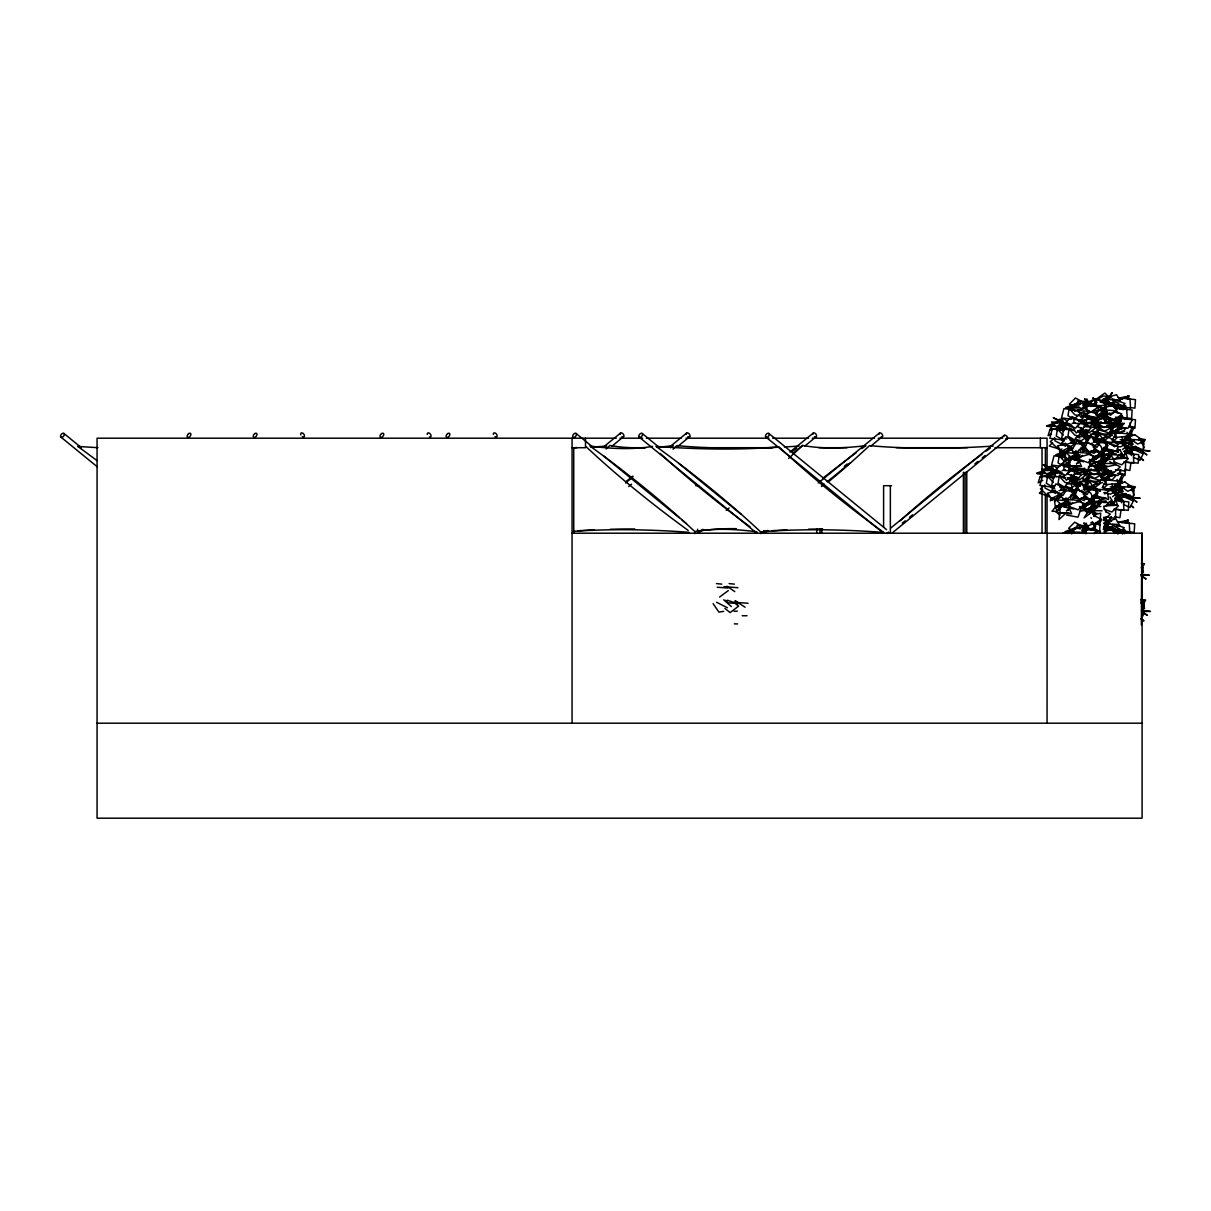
<?xml version="1.0" encoding="UTF-8"?>
<svg xmlns="http://www.w3.org/2000/svg" width="1211" height="1211" viewBox="0 0 1211 1211"><rect width="100%" height="100%" fill="white"/><g stroke="black" fill="none" stroke-linecap="round" stroke-linejoin="round"><path stroke-width="1.5" d="M1141.367 625.043L1141.519 590.801A324.276 1.15 90 0 1 1142.064 533.203L572.061 533.203M1115.664 508.605L1115.513 518.338L1105.507 516.84M1125.579 461.391L1125.428 471.109L1115.407 469.626M1054.902 498.402L1054.826 501.43L1060.669 495.435M1062.562 452.218L1055.81 454.746L1061.29 455.518L1064.681 454.261L1064.817 451.188M1122.446 534.006L1122.521 531.008L1112.349 524.514L1112.273 527.512L1120.992 533.082M1104.19 519.231L1103.554 517.43M1105.431 533.022L1105.613 528.39M1076.67 466.659L1076.503 470.428L1087.387 471.215M1086.585 419.445L1086.418 423.214L1097.287 424.001M1099.543 533.324L1100.617 513.752M1125.458 468.687L1125.019 475.469L1121.568 475.06M1059.595 513.131L1058.974 519.564L1066.815 512.298M1069.51 465.917L1068.889 472.351L1076.715 465.069M1063.243 457.501L1063.727 452.642M1073.143 410.287L1073.642 405.428L1083.815 402.415L1083.164 408.909L1074.687 411.407M1072.537 532.84L1072.87 529.601L1083.043 526.603L1082.392 533.082M1070.675 499.008L1071.311 494.376M1080.59 451.794L1081.226 447.147M1089.022 474.334L1088.114 480.525L1099.739 484.006L1100.193 480.903M1098.937 427.12L1098.014 433.311L1109.639 436.777L1110.563 430.586M1122.43 487.216L1121.522 493.407L1133.148 496.888L1134.056 490.697L1130.741 489.698M1132.346 440.002L1131.437 446.193L1143.063 449.675L1143.971 443.483L1140.656 442.484M1142.291 573.847L1143.199 567.656M1143.441 610.117L1144.35 603.926L1141.034 602.927M1105.794 480.328L1106.354 476.967M1115.694 433.114L1116.254 429.754M1070.66 481.221L1071.205 478.088L1067.754 477.755M1080.575 434.007L1081.12 430.874L1077.654 430.541M1094.305 498.962L1094.82 496.132M1104.22 451.748L1104.72 448.918M1086.267 409.015L1087.115 405.337L1098.982 406.518L1096.863 415.691M1075.943 458.061L1076.791 454.397M1085.495 533.188L1086.343 529.51L1094.82 530.357M1125.064 409.485L1125.852 406.094L1119.176 409M1128.395 399.146L1129.182 395.74L1120.841 399.373M1124.292 533.657L1125.08 530.267L1118.404 533.173M1127.623 523.319L1128.41 519.928L1121.734 522.819M1094.502 403.46L1094.033 405.14L1104.265 408.924M1093.73 527.648L1093.261 529.313L1100.088 531.841M1094.532 439.169L1095.516 435.612M1084.617 486.398L1085.616 482.826M1062.047 421.912L1061.275 424.652L1056.007 428.77M1052.132 469.126L1051.36 471.881L1046.092 475.984M1050.073 429.209L1048.075 435.642L1051.178 433.932M1040.158 476.423L1038.175 482.856L1042.822 480.298M1057.385 430.526L1059.383 424.092M1047.47 477.74L1048.469 474.53M1115.679 426.393L1117.647 420.202L1120.977 421.201M1105.779 473.622L1107.232 468.975M1131.346 430.995L1129.394 437.186L1126.048 436.187M1119.479 484.4L1121.431 478.209M1104.659 449.402L1106.445 443.741M1094.744 496.616L1096.545 490.955M1099.421 426.62L1098.362 429.723L1110.048 433.205L1112.152 426.999L1107.142 425.515M1098.998 428.558L1097.408 433.205L1092.398 431.706M1089.506 473.834L1088.447 476.937L1100.133 480.419M1089.083 475.772L1087.493 480.419L1082.498 478.92M1101.193 477.316L1102.252 474.212M1078.153 463.238L1079.243 460.165M1068.238 510.452L1069.328 507.379M1091.217 460.74L1087.932 469.959L1076.518 467.84M1081.302 507.954L1078.017 517.173L1066.603 515.053M1064.075 429.829L1066.301 423.714L1069.949 424.122M1054.16 477.058L1056.386 470.928M1108.201 456.698L1109.67 452.975L1108.004 456.668M1098.286 503.912L1099.77 500.204L1098.089 503.882M1109.67 452.99L1108.065 456.941L1109.533 457.289M1099.77 500.204L1098.165 504.154L1099.618 504.503M1098.574 468.46L1099.225 466.946M1130.514 451.96L1132.134 448.736L1143.199 453.853L1139.975 460.301L1133.647 457.38M1141.156 619.124L1143.578 614.295M1112.531 428.755L1115.392 423.108L1104.932 421.7M1102.631 475.968L1105.476 470.322L1100.254 469.611M1107.687 474.061L1109.155 471.246M1127.956 435.551L1132.33 427.089L1128.879 426.62M1129.969 435.551L1134.344 427.089L1129.167 426.393M1120.962 469.823L1118.041 475.469L1109.412 474.303M1118.041 482.78L1122.415 474.303L1118.964 473.834M1120.054 482.78L1124.429 474.303L1117.541 473.365M1077.578 489.622L1072.568 498.796L1077.336 497.6M1097.378 424.698L1098.831 422.109M1087.478 471.912L1088.916 469.323M1142.836 443.816L1145.334 439.578L1138.976 438.639M1132.936 491.03L1135.418 486.792L1127.471 485.626M1142.064 567.989L1144.546 563.751L1141.367 563.282M1143.229 604.259L1145.712 600.02L1140.944 599.324M1104.462 475.893L1106.006 473.319M1112.092 440.274L1115.755 434.128L1110.517 432.539M1102.177 487.488L1105.855 481.342L1100.617 479.753M1085.268 409.333L1087.539 405.549L1084.223 406.018M1084.496 533.521L1086.767 529.722L1081.786 530.448M1104.826 403.324L1112.107 392.803L1106.264 402.022M1107.338 522.925L1111.335 516.976L1104.402 527.754M1099.815 442.696L1096.954 447.328L1086.1 441.833L1089.915 435.657L1099.225 440.365M1089.9 489.91L1087.039 494.542L1076.201 489.047L1080.015 482.871L1089.31 487.579M1075.716 443.695L1072.779 448.327L1061.941 442.832L1065.862 436.656L1073.612 440.577M1065.816 490.909L1062.864 495.541L1052.026 490.046L1055.962 483.87L1063.697 487.791M1103.266 462.375L1101.389 465.312L1093.972 470.685L1097.726 464.797L1102.177 461.573M1093.351 509.589L1091.474 512.525L1084.072 517.899L1087.826 512.011L1092.261 508.787M1112.107 392.803L1105.613 402.552M1111.335 516.976L1103.932 528.026M1088.038 406.185L1089.718 403.596M1106.158 408.379L1102.797 413.511L1095.819 419.945L1099.179 414.828L1103.827 410.529M1078.153 452.127L1075.64 455.972L1068.662 462.42L1072.007 457.289L1077.835 451.915M1068.238 499.341L1065.725 503.186L1058.747 509.634L1062.108 504.503L1067.92 499.129M1106.127 403.112L1107.808 400.553M1099.709 434.749L1095.698 439.457M1089.794 481.963L1085.783 486.671M1112.758 453.035L1109.397 458.152L1102.404 464.585M1095.864 506.682L1092.489 511.799L1101.162 502.807M1105.355 527.285L1108.716 522.168M1103.554 417.432L1105.537 414.45M611.949 446.238L623.801 436.414A2.377 1.453 50.8 0 0 622.651 433.508L622.166 433.175A2.377 1.453 50.8 0 0 620.471 433.144L620.259 433.462A2.377 1.453 50.8 0 0 620.183 434.371M678.099 446.163L689.892 436.414A2.377 1.453 50.8 0 0 688.756 433.508L688.272 433.175A2.377 1.453 50.8 0 0 686.576 433.144L686.349 433.462A2.377 1.453 50.8 0 0 686.274 434.371M804.649 446.238L816.486 436.414A2.377 1.453 50.8 0 0 815.336 433.508L814.867 433.175A2.377 1.453 50.8 0 0 813.171 433.144L812.944 433.462A2.377 1.453 50.8 0 0 812.869 434.371M870.8 446.163L882.592 436.414A2.377 1.453 50.8 0 0 881.441 433.508L880.972 433.175A2.377 1.453 50.8 0 0 879.277 433.144L879.05 433.462A2.377 1.453 50.8 0 0 878.974 434.371M892.522 532.704L1007.476 438.685A2.377 1.453 50.8 0 0 1006.326 435.778L1005.841 435.445A2.377 1.453 50.8 0 0 1004.161 435.415L1003.934 435.733A2.377 1.453 50.8 0 0 1003.858 436.641M1101.435 471.109L1100.769 470.383M1091.52 518.338L1090.854 517.597M1105.81 529.646L1106.627 528.496M1104.054 527.496L1106.233 524.454M1069.828 456.184L1065.619 461.497L1064.439 453.958M1059.913 503.398L1055.704 508.711L1054.524 501.172M1066.437 458.409L1061.926 464.085L1069.101 464.131M1074.278 459.892L1076.534 457.062L1069.358 457.016M1056.522 505.638L1052.011 511.314L1057.4 511.345M1064.378 507.106L1066.619 504.276L1059.443 504.23M1083.482 415.842L1084.768 414.253L1096.258 418.279L1094.956 419.884L1085.117 416.417M1104.81 465.1L1103.206 467.068L1104.901 468.748M1094.895 512.314L1093.291 514.281L1095.001 515.962M1086.07 432.312L1083.921 434.9L1087.296 433.281M1076.155 479.526L1074.006 482.114L1077.381 480.495M1101.768 476.65L1104.614 473.38L1116.042 475.408L1112.258 479.783L1100.814 477.74M1079.289 423.805L1077.109 426.272L1087.523 431.767L1090.793 428.058M1069.374 471.018L1067.194 473.486L1077.623 478.981L1080.878 475.272M1113.212 489.395L1116.466 485.687M1071.614 477.543L1074.006 474.818M1082.876 429.133L1080.575 431.721L1083.784 433.371M1074.127 475.06L1070.66 478.935L1075.489 481.403M1111.108 426.999L1122.309 415.857L1111.108 426.999L1121.447 423.593L1120.796 425.106L1110.502 428.558M1116.194 429.966L1122.309 423.169L1118.48 426.423M1114.347 432.948L1116.784 430.238M1118.222 429.966L1124.323 423.169L1119.236 427.513M1102.419 472.865L1106.082 468.778M1106.294 477.179L1111.168 471.745M1104.432 480.161L1106.869 477.452M1108.307 477.179L1113.197 471.745M1106.96 528.45L1108.807 526.528M1052.601 442.545L1049.226 446.026L1057.839 448.57M1064.741 454.216L1070.585 448.206M1042.701 489.759L1039.31 493.24L1047.924 495.783M1097.499 458.258L1102.146 453.504M1087.584 505.487L1093.397 499.537M1061.911 448.918L1059.489 451.385L1062.365 452.959M1111.214 454.473L1105.931 459.756L1127.486 458L1125.125 451.536M1115.694 458.636L1120.977 453.353M1101.299 501.687L1096.016 506.97L1100.905 506.41M1111.062 500.567L1105.794 505.85L1117.571 505.214L1115.21 498.75M1101.193 460.013L1106.021 455.26M1091.278 507.242L1096.122 502.474M1070.63 417.75L1065.544 422.684L1075.444 428.179L1079.243 424.471M1080.727 420.217L1084.526 416.508L1092.776 421.08M1069.343 471.685L1065.529 475.393L1055.629 469.898L1061.986 463.722L1068.586 467.385M1104.371 530.388L1107.081 527.814M1109.639 412.951L1105.658 416.675L1115.149 420.141L1121.78 413.935L1113.863 411.044M1082.467 455.412L1078.501 459.151L1087.993 462.617L1094.608 456.411L1086.706 453.519M1072.552 502.641L1068.586 506.365L1078.078 509.831L1084.693 503.625L1076.791 500.733M1119.797 408.531L1125.095 403.566L1118.767 401.25M1100.875 440.486L1104.856 436.762M1090.96 487.7L1094.941 483.976M1103.1 488.699L1107.081 484.975L1103.917 483.825M1117.692 533.945L1124.323 527.739L1116.421 524.847M1075.05 459.514L1077.623 457.137M1076.412 463.662L1078.986 461.285M1118.147 444.059L1120.72 441.682L1117.465 442M1065.15 506.728L1067.708 504.351M1066.497 510.875L1070.357 507.303M1108.232 491.288L1110.805 488.896L1107.55 489.214M1062.622 451.325L1060.185 453.565L1063.152 451.809M1052.707 498.538L1050.27 500.794L1053.237 499.023M1095.561 437.565L1099.058 434.34M1108.095 457.334L1110.426 455.185M1085.646 484.778L1089.143 481.554M1105.416 413.995L1107.641 411.982M1106.854 465.857L1104.023 468.369L1113.212 473.183L1120.281 466.901L1114.165 463.692M1096.939 513.086L1094.108 515.598L1101.768 519.595M1103.312 520.397L1110.381 514.115L1105.779 511.708M1054.145 438.321L1050.331 441.637L1059.201 449.841M1044.23 485.535L1040.416 488.85L1049.286 497.055M1112.379 433.22L1114.922 431.055M1114.392 433.22L1116.951 431.055M1102.464 473.138L1106.294 469.868M1108.58 473.637L1111.123 471.473M1102.464 480.434L1105.007 478.269M1104.493 480.434L1107.036 478.269M1057.415 427.483L1059.67 425.591M1069.585 448.358L1065.862 451.461L1070.176 449.039M1059.686 495.571L1055.962 498.675L1060.261 496.253M792.539 453.731L802.651 445.421A212.273 75.521 -22.1 0 0 865.941 445.633A771.876 274.625 -22.1 0 0 861.763 448.675M603.033 447.389L620.471 433.144M625.557 482.992L632.823 477.058M669.138 447.389L686.576 433.144M628.706 486.519L631.612 484.143M789.92 452.127L813.171 433.144M698.58 532.87L702.94 529.313M726.191 510.331L729.098 507.954M818.242 482.992L879.277 433.144M844.249 466.296L847.155 463.919M764.731 532.81L767.638 530.433M821.391 486.519L824.297 484.143M827.204 481.766L850.455 462.784M890.827 527.981L1004.161 435.415M902.301 523.167L905.207 520.791M909.567 517.233L912.473 514.857M974.946 463.828L977.852 461.452M982.212 457.879L985.118 455.518M1104.493 449.039L1099.376 453.126L1095.138 449.917M1082.831 407.653L1086.328 404.898L1082.846 404.898M1071.629 531.811L1075.126 529.056M1082.059 531.841L1085.556 529.071L1082.074 529.071M1057.551 423.275L1060.185 421.216M1047.636 470.504L1050.27 468.445M1100.148 441.652L1093.109 447.026L1099.649 452.127L1108.095 445.693L1104.175 442.62M1090.248 488.866L1083.209 494.239L1089.733 499.356L1098.18 492.907L1091.656 487.791M1076.049 442.651L1068.98 448.025L1075.383 453.126L1083.875 446.692L1078.744 442.605M1066.134 489.865L1059.08 495.238L1065.483 500.355L1073.96 493.906L1068.829 489.819M719.576 597.023L728.356 590.574M1120.917 442.197L1125.307 438.972M1122.506 449.463L1131.286 443.014L1129.015 440.456M1111.002 489.411L1115.392 486.186M1112.591 496.677L1121.371 490.228L1119.115 487.67M1108.171 453.943L1113.287 450.235L1103.615 450.901L1098.483 454.609L1104.947 454.17M1099.543 500.234L1103.372 497.449M1078.229 411.952L1083.966 407.804L1089.476 411.286L1080.863 417.492M1074.066 404.913L1079.849 400.796L1080.515 404.459M1070.403 531.16L1079.077 524.968L1079.743 528.632M1104.25 411.013L1098.377 415.131L1096.106 412.936M1069.949 449.009L1065.529 452.112L1071.205 457.607L1077.079 453.474M1060.034 496.222L1055.629 499.326L1061.29 504.82L1068.647 499.659M1096.031 399.252L1104.856 393.075L1108.262 396.375M1104.644 402.688L1107.581 400.629M1100.95 433.795L1093.594 438.942L1090.188 435.642M1099.3 454.292L1105.189 450.174M1106.43 458.757L1109.382 456.698M1083.678 486.156L1088.083 483.068M1098.907 484.506L1094.653 487.488L1100.375 491.197M1095.274 497.388L1089.385 501.505L1093.927 505.895M1104.689 493.967L1108.943 490.985L1103.221 487.276M1096.53 505.971L1099.467 503.912M1095.259 523.424L1101.147 519.307M1058.641 429.284L1063.122 426.181L1066.104 429.663M1047.243 477.528L1053.222 473.395L1056.189 476.877M1085.692 441.061L1089.991 438.291M1075.792 488.275L1080.076 485.505M1105.401 468.506L1104.583 469.005L1103.478 467.083M1095.486 515.719L1094.668 516.234L1093.563 514.297M1093.2 457.849L1100.905 453.126M1101.51 462.738L1096.894 465.569L1092.7 460.15M1083.285 505.063L1090.99 500.34M1096.227 507.121L1086.978 512.783L1082.801 507.364M1103.978 461.073L1101.208 462.753L1092.246 460.725L1099.149 456.517L1108.126 458.545M1061.805 427.998L1065.907 425.576M1051.905 475.212L1056.007 472.79M1099.997 406.396L1093.366 410.181L1102.434 410.968L1106.415 408.697M1072.825 448.857L1066.21 452.642L1075.277 453.429M1061.593 496.843L1056.295 499.871L1065.362 500.643M1093.911 533.597L1099.21 530.569M1108.413 399.055L1105.764 400.569L1096.697 399.781L1103.327 396.012L1110.578 396.633M1100.315 433.25L1097.666 434.764L1090.4 434.128M1102.615 453.308L1099.966 454.806L1109.034 455.608L1113.015 453.338M1090.4 480.464L1087.75 481.978L1080.5 481.342M1092.7 500.521L1090.051 502.035L1099.119 502.822L1101.783 501.309M1101.223 520.942L1095.925 523.954L1099.558 524.272M1104.992 524.741L1108.973 522.486M1094.729 412.633L1102.6 408.349M1088.099 413.39L1093.049 410.817L1100.572 418.552L1095.622 421.125L1093.109 418.552M1069.676 447.131L1060.155 451.975L1062.41 451.097M1059.776 494.345L1050.24 499.204L1052.51 498.326M1091.247 487.791L1094.335 486.232M1078.804 457.38L1073.945 459.817L1083.739 461.754M1080.636 409.621L1087.327 406.381M1101.177 421.716L1095.001 424.713L1104.311 431.192L1110.472 428.21L1107.369 426.045M1091.262 468.945L1085.086 471.927L1094.396 478.406L1100.572 475.423L1097.469 473.259M1083.209 532.189L1086.555 530.569M1141.186 603.033L1144.274 601.534L1141.171 599.369M1104.583 451.476L1101.45 452.929L1106.415 454.973L1115.8 450.598M1094.668 498.69L1091.535 500.158L1096.5 502.187L1105.885 497.812M1131.165 450.643L1137.265 447.888L1129.772 447.919M1106.884 422.821L1115.921 418.794L1112.833 423.956L1109.821 425.303M1099.982 468.687L1104.508 466.674M1118.041 533.445L1124.338 530.69L1116.875 532.235M1122.143 398.934L1128.44 396.179L1120.977 397.692M1122.945 522.41L1127.668 520.352L1120.205 521.865M1127.441 452.959L1132.452 450.78M1104.493 480.056L1109.503 477.876M1100.769 451.93L1103.857 450.598M1115.467 423.911L1119.736 422.124M1105.552 471.124L1108.398 469.929M1096.984 402.461L1090.369 405.231L1098.044 406.76M1094.562 527.33L1089.597 529.404L1097.257 530.933M1077.094 466.538L1072.734 468.339L1081.347 474.818M1088.28 467.143L1092.64 465.357L1099.815 470.746M1099.8 472.426L1093.987 474.818L1086.812 469.414M1106.93 411.74L1103.584 413.087L1105.371 415.661M1060.23 425.273L1057.521 426.333L1046.879 426.333L1054.917 425.273M1050.331 472.487L1047.606 473.546L1036.979 473.546L1045.017 472.487M1080.076 430.495L1083.27 429.254M1076.276 406.412L1071.205 408.304L1065.71 407.517L1075.868 403.732L1079.516 404.262M1073.809 531.22L1070.433 532.477L1064.938 531.705L1075.08 527.92L1080.575 528.692M1092.171 501.521L1082.71 504.76L1094.472 500.552M1050.421 426.242L1053.691 425.122M1059.701 426.181L1064.62 424.501M1070.691 442.984L1073.975 441.864M1040.506 473.456L1043.791 472.335M1049.801 473.395L1054.705 471.715L1050.331 470.095M1060.791 490.198L1064.06 489.077M1105.068 398.252L1111.501 397.163M1120.992 442.787L1128.788 440.138M1108.337 453.292L1111.592 452.187M1111.077 490.001L1118.873 487.352M1104.296 522.425L1110.729 521.335M1054.66 425.046L1049.861 426.65L1046.682 425.863L1057.854 422.094L1061.033 422.896M1047.954 469.323L1036.783 473.077L1039.961 473.864L1044.745 472.26M1087.66 402.824L1092.822 401.098M1112.561 418.582L1109.14 419.733L1108.489 421.246L1118.782 417.795L1126.73 418.93M1109.14 427.044L1119.433 423.593L1118.782 425.106L1111.91 427.407M1100.284 467.885L1103.721 466.735M1099.225 474.258L1109.518 470.807L1108.867 472.32L1102.01 474.621M1102.964 473.683L1111.547 470.807M1110.896 472.32L1100.587 475.772L1102.101 476.12L1101.011 475.09M1110.184 432.206L1124.186 427.831L1113.03 431.54M1101.859 478.89L1114.271 475.045L1111.077 476.105M1103.115 478.754L1106.309 477.694M1104.371 453.338L1092.625 457.546L1098.574 455.608M1106.097 434.598L1117.874 431.752M1094.502 482.356L1104.553 479.117L1102.086 477.815M1065.377 503.337L1067.92 502.535M1082.816 446.662L1086.01 445.663M1072.916 493.876L1076.095 492.877M1104.689 407.577L1113.242 405.079L1117.193 411.558L1106.945 414.571L1102.994 408.077M1079.243 449.553L1082.664 448.539M1103.917 531.75L1110.759 529.752M1111.986 403.672L1120.523 401.174L1116.572 394.695L1106.324 397.692L1110.275 404.171M1111.986 423.789L1120.523 421.292L1118.162 417.401M1102.51 482.599L1092.261 485.581L1088.311 479.102M1104.81 498.448L1099.679 499.946L1101.268 502.535M1103.63 506.425L1113.893 503.443L1109.927 496.949M1109.503 528.344L1119.751 525.362L1115.8 518.883L1105.552 521.865L1108.716 527.042M1103.191 529.268L1111.698 526.982L1106.127 526.997M1087.251 450.386L1082.483 451.582L1087.493 442.409L1082.649 443.256L1088.447 451.718L1096.333 450.325L1091.505 443.256M1072.144 423.335L1075.444 422.548M1078.759 421.761L1086.131 420.626M1086.434 422.942L1098.771 420.626L1093.805 421.806M1062.229 470.549L1065.544 469.762M1068.844 468.975L1072.159 468.188M1076.518 470.156L1084.799 468.188M1082.77 403.248L1089.703 402.113M1104.235 420.05L1110.881 418.476M1112.909 425.788L1117.889 424.607M1108.943 457.864L1101.98 459.499L1105.431 467.158L1115.876 464.706L1113.121 458.575M1094.32 467.279L1097.65 466.492M1104.659 472.608L1107.974 471.821M1099.028 505.078L1092.065 506.713L1095.516 514.372L1100.738 513.146M1081.998 527.436L1087.024 526.255M1068.935 443.483L1080.757 440.728L1079.561 440.774M1093.109 442.484L1104.901 439.729L1103.554 439.775M1061.214 489.955L1064.59 489.168M1059.035 490.697L1070.842 487.942L1069.646 487.988M1083.194 489.698L1094.986 486.943L1093.639 486.989M1083.966 426.923L1087.342 426.136M1090.733 425.349L1095.804 424.168M1124.141 438.231L1130.166 437.095L1126.775 437.882M1074.051 474.137L1085.889 471.382M1114.226 485.46L1120.251 484.309L1116.875 485.096M1117.647 408.046L1125.11 406.518M1112.879 431.888L1118.843 430.677M1104.462 478.799L1108.943 477.891M1100.451 418.945L1105.537 417.946L1111.653 420.974M1090.536 466.159L1095.622 465.175M1068.208 443.877L1057.491 445.845L1062.335 452.672L1067.693 451.688M1054.72 491.742L1047.576 493.074L1052.42 499.886L1057.778 498.902M1079.046 489.35L1072.734 490.47L1078.532 498.932L1086.418 497.539L1081.59 490.47M723.678 611.328L718.94 612.16L713.143 603.699M1099.316 466.25L1100.193 465.085M1089.4 513.479L1090.278 512.298M1056.915 429.088L1065.725 427.71M1100.708 459.514L1107.202 458.939M1047.015 476.301L1050.527 475.756M1090.793 506.743L1097.287 506.153M1091.293 405.397L1094.926 404.883M1102.388 413.193L1107.49 412.467M1071.826 456.138L1080.318 454.942M1123.657 451.431L1130.544 450.462L1131.377 455.503M1061.926 503.352L1070.403 502.156M1115.467 498.402L1120.629 497.676L1121.462 502.716M1104.947 526.982L1108.337 526.513M1126.291 449.13L1134.495 447.994L1128.607 443.771M1089.688 463.964L1094.608 463.283M1116.391 496.343L1124.58 495.223L1118.692 491M1079.788 511.178L1086.343 510.27M1055.311 422.533L1060.881 421.852M1045.411 469.747L1050.966 469.066M1112.833 454.292L1116.088 453.913M1102.918 501.505L1106.173 501.127M1121.28 431.419L1124.686 431.101M1107.959 478.966L1104.553 479.284L1106.869 484.567L1118.797 483.431L1117.057 479.48M1097.62 463.964L1104.462 463.374M1087.705 511.178L1094.562 510.588M1077.896 436.641L1083.134 436.278L1088.326 440.804M1067.996 483.855L1073.218 483.492L1078.411 488.018M1100.148 497.676L1093.7 498.115L1088.583 501.823L1095.032 501.384M734.108 611.343L737.332 611.131M606.787 446.102L596.418 446.753A803.937 286.038 -22.1 0 1 590.877 447.041M1070.161 462.39L1066.558 462.466L1068.405 465.993L1079.183 465.766M1060.246 509.604L1056.643 509.68L1058.49 513.207L1069.268 512.995M1080 433.629L1083.451 433.583M1070.085 480.843L1073.536 480.797M1108.761 402.809L1112.47 402.794L1102.252 405.564L1096.697 405.579M1119.857 495.132L1127.35 495.102L1121.265 497.872L1117.511 497.888M1079.107 406.911L1070.024 406.926L1070.1 407.986L1080.999 407.971M1106.158 409.56L1099.649 409.575L1114.847 410.635M1087.675 453.096L1072.492 452.051M1065.559 454.125L1060.109 454.14L1060.185 455.2L1065.635 455.2M1065.831 499.25L1062.577 499.265L1077.775 500.31M1072.885 531.084L1069.237 531.099L1069.313 532.174L1080.227 532.144M1089.915 404.096L1084.98 404.096L1094.017 404.989M1091.489 419.294L1094.744 419.294M1108.413 420.353L1118.177 420.353M1101.389 433.371L1094.88 433.371L1110.063 434.446M616.248 438.2L97.062 438.2L97.062 818.197L1142.094 818.197L1142.094 533.203M620.017 438.2L642.632 438.2M646.402 438.2L681.384 438.2M685.986 438.2L768.924 438.2M772.694 438.2L808.509 438.2M812.278 438.2L874.478 438.2M878.247 438.2L1002.647 438.2M1006.417 438.2L1047.061 438.2L1047.061 470.352M1115.725 442.832L1117.556 442.832L1103.751 441.758M572.061 447.707L585.503 447.707L585.503 438.2M625.103 447.707L645.781 447.707M703.455 447.707L772.497 447.707M818.818 447.707L847.11 447.707M896.14 447.707L967.559 447.707M994.927 447.707L1047.061 447.707M1116.012 454.216L1106.248 454.216L1121.447 455.291M1100.133 467.582L1103.388 467.582M1086.721 470.897L1070.781 469.823M1091.474 480.585L1084.965 480.585L1100.163 481.66M695.825 485.702L698.626 485.702M891.523 485.702L883.606 485.702L883.606 527.163M1105.81 490.046L1107.641 490.046L1093.836 488.972M1106.097 501.43L1096.349 501.43L1101.783 502.504M1103.403 502.504L1111.531 502.504M1087.221 503.17L1092.534 503.17M1103.842 523.349L1110.351 523.349M1117.405 524.424L1104.023 523.712M1089.128 528.284L1084.208 528.284L1089.628 528.813M1141.943 575.164L1149.3 575.164L1142.124 574.317M737.938 587.713L723.966 586.639M748.05 603.275L734.244 602.215M1143.093 611.434L1150.45 611.434L1141.473 610.374M742.176 615.733L747.051 615.733M97.062 723.194L1142.094 723.194M1075.898 404.883L1079.364 404.883M1060.745 423.26L1064.363 423.275M1058.142 426.015L1061.759 426.03M1056.28 470.489L1045.396 470.458L1045.381 447.707M1050.043 473.229L1053.661 473.244M764.792 531.145L768.818 531.16M1102.116 449.281L1105.704 449.296M1092.201 496.495L1095.788 496.525M1113.651 424.561L1115.876 424.607M1103.751 471.775L1105.961 471.821M1106.672 461.058L1098.544 460.891L1103.842 463.404L1113.605 463.616L1109.624 461.724M1096.757 508.272L1088.628 508.105L1093.942 510.618L1102.055 510.8M734.335 623.847L737.59 623.922M1058.535 422.215L1051.526 421.958L1053.525 424.471M1059.776 425.909L1065.014 426.105M1048.62 469.429L1041.627 469.172L1043.61 471.685M1049.861 473.123L1055.114 473.319M1097.953 439.411L1103.07 439.76M1088.038 486.625L1094.865 487.094M1083.557 405.095L1088.992 405.488L1088.628 401.719L1077.775 400.932L1078.123 404.701M1092.019 419.839L1097.469 420.232M1084.829 420.232L1073.945 419.445L1073.779 423.214L1084.647 424.001M1113.045 423.956L1116.678 424.213M1125.958 436.444L1129.545 436.702L1130.938 440.471L1120.175 439.684M1069.48 467.052L1064.045 466.659L1063.863 470.428L1074.747 471.215M1103.145 471.17L1106.763 471.427M1110.26 486.898L1121.023 487.685L1119.63 483.916M1077.003 525.105L1087.856 525.907M1082.785 529.268L1088.205 529.661M717.245 587.244L728.008 588.031M1114.529 451.491L1107.217 450.961L1105.325 446.677M1076.609 459.332L1067.466 458.651L1070.63 465.796L1081.59 466.598L1079.062 460.891M1066.694 506.546L1057.566 505.88L1060.715 513.01L1071.674 513.827L1069.146 508.12M1089.885 411.407L1082.725 410.847L1088.477 416.675L1097.454 417.371M1086.297 431.51L1082.725 431.237L1088.477 437.065L1093.866 437.489M1076.397 478.739L1072.81 478.451L1078.577 484.294L1083.951 484.703M1104.371 520.336L1111.622 520.972M1113.726 404.837L1125.519 405.912L1112.773 404.974M1079.516 442.757L1086.343 443.377M1069.601 489.971L1076.428 490.591M1112.954 529.01L1124.747 530.085L1118.737 529.767M1112.001 529.146L1115.376 529.449M1069.01 409.318L1074.202 409.818M1077.654 410.151L1081.12 410.484M1069.01 429.723L1074.202 430.208M1059.065 429.875L1062.516 430.208M1138.446 439.805L1142.2 440.153L1126.881 439.093M1059.11 456.547L1064.287 457.031M1059.11 476.937L1064.287 477.422M1049.15 477.104L1052.601 477.422M1128.531 487.019L1132.3 487.367L1116.966 486.307M1114.907 408.001L1126.684 409.167L1127.229 418.355L1115.437 417.174M1086.055 422.609L1089.582 422.972M1093.109 423.32L1096.636 423.683L1080.696 422.609M1091.293 450.749L1099.527 451.642L1099.739 455.306M1089.961 459.817L1093.321 460.15M1076.14 469.823L1079.667 470.186M1081.393 497.963L1087.932 498.69M1080.045 507.031L1085.101 507.53M1103.902 526.149L1108.61 526.618L1116.451 530.403L1108.61 529.616L1103.902 527.345M1114.135 532.174L1125.912 533.355M729.113 583.596L734.396 584.126M716.473 583.596L721.756 584.126M1118.237 397.632L1130.014 398.828L1130.544 408.001L1122.128 407.138M1124.974 418.416L1130.014 418.93M1111.819 431.994L1120.236 432.842M1114.014 441.334L1122.43 442.197L1122.128 436.687M1124.868 453.005L1133.284 453.868L1133.814 463.041L1123.717 462.012M1101.904 479.208L1110.32 480.071M1104.114 488.563L1112.531 489.411L1112.213 483.9M1114.968 500.219L1123.384 501.082L1123.899 510.255L1113.802 509.225M1117.465 521.805L1129.242 523.001L1129.772 532.174L1123.036 531.493M1123.384 398.268L1135.479 399.66L1134.934 408.137L1129.742 407.532M1120.054 408.622L1132.149 410.014L1131.604 418.476L1121.25 417.295M1125.11 418.582L1135.479 419.778L1134.934 428.255L1131.483 427.846M1115.27 432.463L1127.365 433.856M1126.654 453.308L1138.749 454.7L1138.204 463.177L1131.286 462.375M1094.608 451.294L1103.251 452.278M1105.371 479.677L1117.465 481.085M1116.739 500.521L1128.834 501.929L1128.289 510.391L1121.386 509.589M1084.708 498.508L1093.336 499.492M1122.612 522.441L1134.707 523.848L1134.162 532.31L1123.793 531.114M1119.282 532.81L1124.459 533.4M1092.367 461.588L1098.771 462.39M1082.452 508.802L1088.871 509.619M1092.504 405.973L1101.253 407.123M1098.559 414.889L1105.567 415.812L1104.038 410.741M1091.732 530.146L1100.481 531.296M1074.036 409.923L1063.939 408.576L1061.517 417.871L1071.614 419.218M1074.036 430.329L1063.939 428.966L1061.517 438.261L1066.573 438.942M1062.35 430.329L1052.253 428.966L1049.831 438.261L1061.623 439.835M1069.934 439.381L1073.309 439.835M1064.136 457.152L1054.024 455.79L1051.602 465.085L1060.019 466.205M1065.816 477.77L1054.024 476.18L1051.602 485.475L1054.978 485.929M1052.45 477.543L1042.338 476.18L1039.916 485.475L1051.708 487.049M1060.019 486.595L1063.394 487.049M1063.152 532.749L1068.208 533.43M1104.901 421.534L1109.776 422.261L1112.879 429.905M1132.406 446.874L1138.764 447.813M1086.055 477.936L1089.325 478.406M1122.506 494.088L1130.453 495.269M1118.752 425.046L1121.946 425.53M1119.448 482.16L1122.642 482.629L1121.371 479.571M1130.347 439.608L1134.298 440.274L1123.384 443.983L1120.75 443.544M1120.432 486.822L1124.383 487.488L1113.469 491.197L1110.835 490.758M1121.749 442.303L1133.163 444.346L1130.726 439.971M1111.834 489.516L1123.248 491.56L1120.811 487.185M1102.298 449.326L1105.401 449.886M1092.383 496.54L1095.486 497.1M1122.915 444.997L1127.819 445.905L1124.535 455.124L1121.265 454.519M1113.015 492.211L1117.904 493.119L1114.62 502.338L1111.365 501.732M1127.532 462.148L1130.953 462.799L1129.833 470.489L1124.701 469.505M1117.617 509.362L1121.038 510.028L1119.918 517.718L1114.786 516.719M1117.026 441.743L1126.82 443.68L1120.326 446.92L1113.802 445.633M1107.126 488.956L1116.905 490.894L1110.426 494.133L1103.902 492.847M1073.824 508.968L1064.03 507.031L1068.904 504.593L1066.497 502.141M1100.178 402.082L1103.251 402.703M1074.369 430.162L1069.237 429.103L1074.929 435.233L1081.771 436.656M1064.393 430.51L1057.551 429.103L1063.243 435.233M1066.164 457.334L1059.322 455.926L1065.014 462.057M1064.454 477.376L1059.322 476.317L1065.014 482.462L1071.856 483.87M1054.478 477.74L1047.636 476.317L1053.328 482.462M1068.465 532.885L1071.886 533.597M1087.115 410.862L1094.956 413.102L1102.237 416.856L1095.97 415.055M1080.136 432.599L1086.191 435.006M1089.189 463.162L1092.322 464.07M1051.254 487.791L1054.705 488.805M1096.182 426.015L1099.512 426.999M1085.722 429.723L1089.067 430.707M1097.242 472.729L1100.572 473.728M1086.267 473.229L1089.612 474.212M1075.807 476.937L1079.152 477.936M1099.679 490.879L1096.5 489.895L1097.469 496.086L1108.58 499.568L1107.611 493.377L1104.432 492.377M1096.803 439.76L1106.915 443.196M1086.903 486.973L1096.999 490.41M727.296 600.202L737.408 603.653M1132.224 447.54L1143.199 451.309L1128.924 446.753M1122.309 494.754L1133.284 498.523L1119.009 493.967M1096.258 438.67L1084.768 434.643L1083.482 436.248L1088.401 437.973M1086.343 485.883L1074.868 481.857L1073.567 483.461L1078.486 485.187M1100.496 465.63L1105.249 467.37M1113.832 436.611L1116.996 437.761L1110.366 443.953L1105.628 442.227M1120.463 455.714L1128.364 458.606L1121.734 464.797L1113.832 461.906M1097.287 490.016L1100.451 491.182M1110.548 502.928L1118.464 505.82L1111.834 512.011L1103.917 509.12M1089.325 459.378L1094.426 461.255M1079.425 506.592L1084.511 508.469M1060.246 422.866L1063.167 423.956M1072.129 427.12L1063.773 423.986L1062.713 420.414M1062.214 474.334L1053.858 471.2L1052.813 467.628M1076.685 436.823L1079.879 438.049M1066.709 428.346L1060.382 425.561L1066.876 428.104M1050.482 472.774L1055.22 474.863M1114.165 407.123L1117.662 408.501M1115.134 411.937L1118.631 413.329M1113.393 531.296L1118.631 533.37M1086.237 442.076L1095.652 445.86M1076.322 489.289L1085.737 493.074M1062.123 443.075L1071.493 446.859M1052.223 490.288L1061.593 494.073M1060.382 425.561L1066.861 428.194M1124.656 450.87L1132.103 454.019M1114.741 498.084L1122.188 501.233M1071.674 475.242L1076.715 477.512M1122.234 495.95L1133.299 501.066L1130.06 507.515L1123.732 504.593M1075.444 455.094L1079.455 457.062M1065.529 502.308L1069.54 504.276M1100.209 467.446L1103.266 468.945M1067.285 422.927L1071.796 425.197M1057.37 470.14L1061.88 472.411M716.594 602.276L727.448 607.771M1084.042 407.441L1087.251 409.091M1060.7 439.199L1063.727 440.743M1074.127 454.655L1077.336 456.305M1050.8 486.413L1053.812 487.957M1083.255 531.629L1086.479 533.264M1112.001 430.601L1114.468 431.903L1116.784 437.353L1128.697 436.217L1126.957 432.266M1075.61 468.884L1078.592 470.443M1099.724 525.241L1095.304 522.895L1095.062 529.071L1099.482 531.432M1108.67 528.677L1116.633 532.946M1081.226 401.144L1075.459 397.995L1069.404 404.171L1072.28 405.746M1081.892 526.104L1074.687 522.168L1068.632 528.344L1071.508 529.918M1101.632 413.193L1111.607 418.688M1071.886 416.508L1080.136 421.08M1103.145 448.237L1108.898 451.461M1098.982 498.675L1094.683 496.253L1089.461 500.355L1085.223 497.131M1074.157 410.378L1069.298 407.532L1067.966 415.691L1074.429 419.49M1074.157 430.768L1069.298 427.922L1067.966 436.081L1074.429 439.881M1062.471 430.768L1057.612 427.922L1056.28 436.081L1064.363 440.834M1064.242 457.591L1059.398 454.746L1058.051 462.905L1064.53 466.704M1064.242 477.997L1059.398 475.136L1058.051 483.295L1064.53 487.094M1052.556 477.997L1047.712 475.136L1046.365 483.295L1054.463 488.048M1068.526 531.705L1071.765 533.612M1063.863 422.336L1053.282 417.689L1059.852 421.655M1053.948 469.55L1043.367 464.903L1049.937 468.869M1135.101 446.193L1146.908 454.912L1135.222 446.526M1125.201 493.407L1136.993 502.126L1125.307 493.74M1141.201 576.103L1146.136 579.085L1140.732 574.771M1142.351 612.372L1147.286 615.355L1141.882 611.04M1075.429 455.896L1078.184 457.622M1083.194 531.992L1085.949 533.718M735.047 600.717L745.083 607.195M1087.629 440.138L1084.768 438.291L1080.379 441.273L1084.662 444.043M1077.729 487.352L1074.868 485.505L1070.463 488.487L1074.747 491.257M814.473 436.626L814.579 436.702A2.377 1.453 50.8 0 0 816.275 436.732M886.815 532.84L887.194 533.097A2.377 1.453 50.8 0 1 887.633 533.536A2.377 1.453 -50.8 0 0 888.329 532.053M687.878 436.626L687.984 436.702A2.377 1.453 50.8 0 0 689.68 436.732M727.039 586.23L734.805 591.634M495.011 436.626L495.117 436.702A2.377 1.453 50.8 0 0 496.813 436.732L497.025 436.414A2.377 1.453 50.8 0 0 495.889 433.508L495.405 433.175A2.377 1.453 50.8 0 0 493.71 433.144L493.482 433.462A2.377 1.453 50.8 0 0 493.407 434.371M302.311 436.626L302.417 436.702A2.377 1.453 50.8 0 0 304.112 436.732L304.339 436.414A2.377 1.453 50.8 0 0 303.189 433.508L302.705 433.175A2.377 1.453 50.8 0 0 301.009 433.144L300.797 433.462A2.377 1.453 50.8 0 0 300.873 434.9M1094.729 449.871L1100.254 453.883M1090.581 459.68L1094.714 462.678M1084.829 497.085L1090.339 501.097M1080.666 506.894L1086.191 510.906M1096.666 401.78L1093.715 399.63L1086.797 402.612L1091.232 405.852M1095.894 525.968L1092.943 523.803L1086.025 526.785L1088.992 528.95M1127.229 447.116L1130.196 449.311M1132.785 454.382L1126.866 449.992L1122.794 443.816M1117.314 494.33L1120.281 496.525L1124.353 502.701M1122.869 501.596L1116.951 497.206L1113.893 492.574M1122.642 416.978L1125.549 419.142M1090.172 418.673L1081.59 412.255L1075.277 417.946L1079.561 421.156M1088.75 437.988L1081.59 432.645L1075.277 438.337L1079.561 441.546M1080.273 486.277L1071.69 479.859L1065.362 485.55L1073.945 491.969M1098.528 424.622L1089.915 418.128L1082.649 421.125L1091.262 427.604M1074.127 457.455L1077.094 459.726M1065.513 464.464L1069.964 467.87M1055.614 511.678L1060.049 515.084M735.97 604.092L738.589 606.136L730.142 612.584L724.92 608.482M1139.733 457.41L1143.547 460.513L1139.566 457.031M1131.089 505.653L1133.632 507.727L1130.983 505.411M1141.383 618.897L1143.926 620.955L1141.277 618.639M883.424 533.158L765.564 436.777A2.377 1.453 -50.8 0 1 766.714 433.871L767.199 433.538A2.377 1.453 -50.8 0 1 768.894 433.493L886.573 529.646M642.224 433.493L642.451 433.826A2.377 1.453 -50.8 0 1 641.3 436.732L640.831 437.065A2.377 1.453 -50.8 0 1 639.136 437.095L638.908 436.777A2.377 1.453 -50.8 0 1 640.059 433.871L640.528 433.538A2.377 1.453 -50.8 0 1 642.224 433.493L659.662 447.737M678.554 463.177L741.026 514.206M639.075 437.02L756.769 533.158M576.133 433.493L576.345 433.826A2.377 1.453 -50.8 0 1 575.195 436.732L574.725 437.065A2.377 1.453 -50.8 0 1 573.03 437.095L572.803 436.777A2.377 1.453 -50.8 0 1 573.953 433.871L574.438 433.538A2.377 1.453 -50.8 0 1 576.133 433.493L593.557 447.737M603.729 456.047L679.28 517.778M682.187 520.14L686.546 523.712M63.971 433.493L64.198 433.826A2.377 1.453 -50.8 0 1 63.048 436.732L62.563 437.065A2.377 1.453 -50.8 0 1 60.868 437.095L60.656 436.777A2.377 1.453 -50.8 0 1 61.791 433.871L62.276 433.538A2.377 1.453 -50.8 0 1 63.971 433.493L81.409 447.737M60.822 437.02L97.152 466.704M1115.255 430.859L1117.874 433.008M1105.34 478.073L1107.959 480.222M1103.932 447.328L1107.656 450.416M1094.017 494.542L1097.741 497.645M1067.088 421.246L1064.499 418.976L1059.262 419.339L1064.454 423.865M1057.173 468.46L1054.584 466.19L1049.362 466.553L1057.142 473.35M1094.774 449.553L1097.378 451.839M1088.522 452.49L1096.333 459.378M1084.859 496.767L1087.463 499.068M1078.607 499.704L1086.418 506.607M723.694 599.778L731.353 606.575M1062.97 423.82L1065.725 426.272M1053.055 471.034L1055.81 473.486M1090.611 522.834L1092.08 522.607M1079.152 481.751L1082.543 485.051M1104.084 517.248L1108.61 521.638M735.773 601.08L738.271 603.593L728.068 602.806L725.556 600.293M1090.657 406.472L1084.708 399.009L1091.005 406.457M1088.326 527.935L1083.936 523.182L1088.568 527.905M1084.708 399.009L1090.869 406.336M1083.936 523.182L1088.462 527.814L1086.025 523.046M1093.049 431.207L1098.074 436.369M1081.362 431.207L1085.132 435.067M1083.134 478.421L1088.159 483.583M1071.447 478.421L1073.96 481.009M1077.775 430.874L1083.482 437.02M1076.412 454.927L1078.729 457.44M1067.875 478.088L1073.567 484.233M1095.531 451.794L1093.684 449.251M1085.374 499.144L1083.845 497.146L1085.616 499.008M1095.607 427.574L1097.862 430.132L1089.083 436.565L1084.572 431.464M1084.572 473.516L1087.947 477.346L1079.168 483.795L1074.657 478.678M1083.906 497.176L1085.601 499.22L1083.769 496.465M1093.745 449.932L1095.289 451.93M1102.252 463.45L1105.476 467.794M1092.337 510.664L1095.561 515.008M1066.558 444.498L1068.586 447.374M1056.643 491.711L1058.671 494.588M1076.428 455.548L1079.092 459.423M1066.513 502.777L1069.192 506.637M768.894 433.493L769.106 433.826A2.377 1.453 -50.8 0 1 767.956 436.732L767.486 437.065A2.377 1.453 -50.8 0 1 765.791 437.095M1131.21 450.855L1134.268 455.487M1110.048 431.494L1112.425 435.385L1102.161 438.367L1098.21 431.888M1087.66 450.144L1090.036 454.034L1079.788 457.031L1075.822 450.553M1112.47 529.252L1114.847 533.143M1077.745 497.358L1080.121 501.248L1069.873 504.245L1065.907 497.766M1095.319 422.715L1097.65 426.544L1088.871 432.978L1087.311 430.42M1082.679 422.715L1085.011 426.544L1076.231 432.978L1073.113 427.877M1086.191 471.2L1087.735 473.758L1078.956 480.207L1077.396 477.649M1072.764 469.929L1075.111 473.758L1066.316 480.207L1063.213 475.09M1093.018 397.723L1096.515 404.459M1094.138 399.933L1095.667 402.582L1094.169 399.252M1092.246 521.911L1094.895 526.77L1093.397 523.44M1095.486 528.813L1092.443 522.259L1094.441 525.71M1084.678 448.857L1083.497 446.102L1084.95 448.706M1074.763 496.071L1073.597 493.316L1075.035 495.92M1095.183 401.674L1093.215 398.086L1095.032 401.658M1092.443 522.259L1094.411 525.846M1103.781 448.812L1105.007 451.158M1093.866 496.026L1095.092 498.372M1092.489 418.567L1093.972 421.443M1090.157 401.84L1091.868 405.17L1091.247 401.295M1086.797 398.858L1089.234 403.626M1098.392 423.199L1099.164 424.713M1088.477 470.413L1089.249 471.927M1103.342 467.264L1104.371 469.353M1093.442 514.493L1094.472 516.567M1083.512 446.102L1084.889 448.948M1073.597 493.316L1074.99 496.162M1139.96 438.73L1144.259 447.903M1131.483 489.002L1134.344 495.117M1141.337 567.49L1143.487 572.092M1141.05 600.701L1144.637 608.361M1080.999 427.453L1084.148 434.234M1071.084 474.667L1074.233 481.448M1103.902 507.318L1105.961 511.92M1116.92 448.918L1118.177 451.764M1095.425 493.891L1097.317 498.175M1102.025 464.131L1104.129 469.02M1092.11 511.345L1094.229 516.234M1131.286 432.357L1132.557 435.415M1118.752 417.734L1120.659 422.321M1101.722 474.061L1102.964 477.119M1102.555 450.477L1100.86 446.132L1093.215 439.321L1094.335 442.227M1092.64 497.691L1090.944 493.346L1083.3 486.55L1084.995 490.894M1096.591 425.076L1097.514 427.589L1086.751 426.802L1085.359 423.033M1086.676 472.29L1087.614 474.803L1076.836 474.016L1075.444 470.246M1071.447 484.93L1072.492 488.502M1071.175 406.987L1071.841 410.65M1061.275 454.201L1061.926 457.864M1093.957 450.25L1094.381 453.353L1083.224 449.871L1082.377 443.68M1084.042 497.464L1084.466 500.567L1073.309 497.085L1072.462 490.894M1065.332 443.075L1065.513 446.238L1054.963 440.849L1054.766 437.701M1055.417 490.304L1055.614 493.452L1045.048 488.078L1044.851 484.915M1089.612 498.856L1089.824 502.535M1130.226 422.609L1130.438 426.272M1120.311 469.823L1120.523 473.501M1047.061 494.875L1047.061 532.613M1047.106 533.203L1047.061 723.194M1045.381 494.875L1045.381 532.613M1042.035 447.707L1042.035 475.999M1042.035 485.414L1042.035 532.568M1040.355 438.2L1040.355 447.707M966.772 472.214L966.772 532.568M965.091 472.214L965.091 532.568M963.411 472.214L963.411 532.568M890.357 485.702L890.357 533.203M821.754 528.798L821.754 532.568M820.074 528.798L820.074 532.568M816.714 528.798L816.714 532.568M763.702 530.569L763.702 533.203M697.597 529.237L697.597 533.203M573.742 447.707L573.742 533.203M572.061 438.2L572.061 723.194M772.24 530.675A803.937 286.038 -22.1 0 1 786.968 529.903M808.57 529.177A803.937 286.038 -22.1 0 1 822.617 528.98M1007.249 439.003A2.377 1.453 50.8 0 1 1005.554 438.972M829.126 481.267A771.876 274.625 -22.1 0 0 869.453 445.648A803.937 286.038 -22.1 0 0 993.141 446.057M822.965 478.178A771.876 274.625 -22.1 0 1 856.222 452.732M763.535 532.825A2.377 1.453 50.8 0 1 763.551 533.324M698.717 530.933A208.337 74.128 -22.1 0 1 736.439 528.692M802.651 445.421A771.891 274.64 -22.1 0 1 788.558 458.454M573.378 531.326A800.653 281.134 22.3 0 1 689.089 532.31M688.166 530.418A771.876 271.022 22.3 0 1 586.366 446.95M792.66 451.128A771.876 274.625 -22.1 0 1 796.823 448.085M882.365 436.732A2.377 1.453 50.8 0 1 881.169 436.914M761.507 532.598A2.377 1.453 -50.8 0 1 760.886 533.627M673.059 449.205A771.876 274.625 -22.1 0 0 676.873 445.648A784.97 279.287 -22.1 0 0 777.159 447.298M799.093 446.057A784.97 279.287 -22.1 0 1 784.41 446.95M756.981 531.841A206.4 72.478 22.3 0 0 694.781 531.553A771.876 271.022 22.3 0 0 589.984 446.042A209.215 73.462 22.3 0 0 652.608 446.344M750.033 526.77A771.876 271.037 22.3 0 1 660.252 453.444M695.144 533.128A2.377 1.453 -50.8 0 1 694.781 533.627M429.496 436.914A2.377 1.453 50.8 0 0 430.707 436.732L430.934 436.414A2.377 1.453 50.8 0 0 429.784 433.508L429.3 433.175A2.377 1.453 50.8 0 0 427.604 433.144L427.392 433.462A2.377 1.453 50.8 0 0 427.316 434.371M623.574 436.732A2.377 1.453 50.8 0 1 621.879 436.702M656.771 447.268A212.273 75.521 -22.1 0 0 673.24 445.633A771.876 274.625 -22.1 0 0 670.455 447.661M644.085 447.858A212.273 75.521 -22.1 0 1 609.95 445.421A771.891 274.64 -22.1 0 1 606.181 448.978M626.435 481.236A771.876 274.625 -22.1 0 1 632.853 476.135M900.045 520.897A771.876 274.625 -22.1 0 1 982.045 454.17M986.178 451.128A771.876 274.625 -22.1 0 1 990.341 448.085M577.662 530.781A793.356 282.269 -22.1 0 1 594.132 529.903M610.283 529.298A793.356 282.269 -22.1 0 1 634.715 528.965M96.971 460.589A771.876 271.022 22.3 0 0 77.701 446.359A799.593 280.755 22.3 0 0 97.94 447.676M577.026 447.616A801.637 281.482 22.3 0 1 573.863 447.813M1113.121 400.341L1113.045 403.339L1123.218 409.833L1123.293 406.82L1113.121 400.341M1096.076 398.707L1095.834 404.898L1106.143 410.393L1106.385 404.202L1096.076 398.707M1053.101 423.774L1050.073 430.253L1059.398 427.271L1062.41 420.792L1053.101 423.774M1043.186 470.988L1040.158 477.482L1049.483 474.485L1052.51 468.006L1043.186 470.988M1121.976 418.385L1117.602 426.847L1127.956 428.255L1132.33 419.778L1121.976 418.385M1102.328 456.532L1097.181 465.751L1099.694 463.631L1104.826 454.413L1102.328 456.532M1092.413 503.746L1087.266 512.964L1089.779 510.845L1094.926 501.642L1092.413 503.746M1114.529 426.151L1110.729 430.526L1122.173 432.554L1125.958 428.194L1114.529 426.151M1107.853 403.641L1101.102 410.09L1110.669 415.206L1117.405 408.773L1107.853 403.641M1108.822 437.292L1104.553 440.274L1114.589 446.753L1118.858 443.771L1108.822 437.292M188.871 433.538L188.386 433.871A2.377 1.453 -50.8 0 0 187.251 436.777L187.463 437.095A2.377 1.453 -50.8 0 0 189.158 437.065L189.643 436.732A2.377 1.453 -50.8 0 0 190.793 433.826L190.566 433.493A2.377 1.453 -50.8 0 0 188.871 433.538M254.976 433.538L254.492 433.871A2.377 1.453 -50.8 0 0 253.341 436.777L253.568 437.095A2.377 1.453 -50.8 0 0 255.264 437.065L255.748 436.732A2.377 1.453 -50.8 0 0 256.883 433.826L256.671 433.493A2.377 1.453 -50.8 0 0 254.976 433.538M381.737 433.538L381.253 433.871A2.377 1.453 -50.8 0 0 380.118 436.777L380.33 437.095A2.377 1.453 -50.8 0 0 382.025 437.065L382.509 436.732A2.377 1.453 -50.8 0 0 383.66 433.826L383.433 433.493A2.377 1.453 -50.8 0 0 381.737 433.538M447.843 433.538L447.359 433.871A2.377 1.453 -50.8 0 0 446.208 436.777L446.435 437.095A2.377 1.453 -50.8 0 0 448.131 437.065L448.615 436.732A2.377 1.453 -50.8 0 0 449.75 433.826L449.538 433.493A2.377 1.453 -50.8 0 0 447.843 433.538M1089.234 503.731L1082.331 507.954L1091.293 509.967L1098.21 505.759L1089.234 503.731M1134.586 434.613L1128.41 437.595L1137.719 444.074L1143.895 441.092L1134.586 434.613M1124.671 481.827L1118.51 484.809L1127.804 491.288L1133.98 488.305L1124.671 481.827M1102.54 418.128L1095.289 421.125L1103.902 427.604L1111.168 424.622L1102.54 418.128M1119.842 449.735L1109.594 452.717L1113.545 459.211L1123.793 456.214L1119.842 449.735M1112.742 399.176L1102.994 399.176L1118.177 400.251L1112.742 399.176M1098.695 422.609L1093.321 422.609L1109.276 423.683L1098.695 422.609M1097.499 426.196L1093.472 426.196L1108.792 427.271L1097.499 426.196M1141.095 449.917L1133.738 449.917L1150.072 450.992L1141.095 449.917M1088.78 469.823L1083.421 469.823L1099.361 470.897L1088.78 469.823M1087.584 473.41L1083.557 473.41L1098.877 474.485L1087.584 473.41M1131.18 497.146L1123.838 497.146L1140.157 498.205L1131.18 497.146M1104.023 439.381L1093.821 438.594L1097.575 442.363L1107.777 443.15L1104.023 439.381M1079.955 440.38L1069.691 439.593L1073.309 443.362L1083.557 444.149L1079.955 440.38M1094.108 486.595L1083.906 485.808L1087.675 489.577L1097.877 490.364L1094.108 486.595M1070.04 487.594L1059.776 486.807L1063.394 490.576L1073.642 491.363L1070.04 487.594M1109.382 402.446L1101.541 401.658L1109.382 405.443L1117.223 406.23L1109.382 402.446M1077.775 410.484L1069.237 408.697L1074.929 414.843L1083.482 416.614L1077.775 410.484M1117.526 446.148L1106.415 442.681L1107.384 448.872L1118.495 452.354L1117.526 446.148M760.614 531.856L760.478 531.75A769.893 270.341 22.3 0 0 655.953 446.359A801.637 281.482 22.3 0 0 779.051 446.95A771.876 271.022 22.3 0 0 883.727 532.446A801.637 281.482 22.3 0 0 760.614 531.856"/></g></svg>
